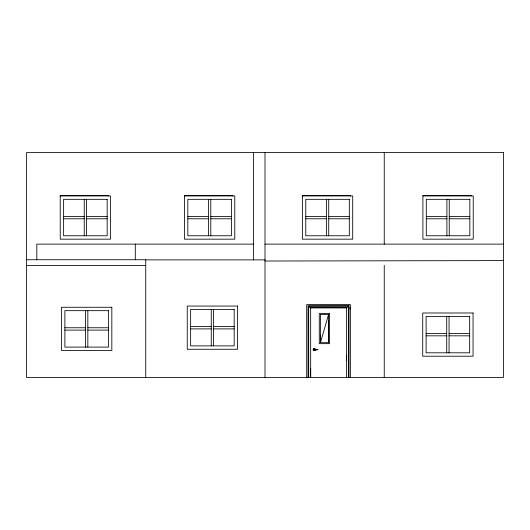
<?xml version="1.0" encoding="UTF-8"?>
<svg xmlns="http://www.w3.org/2000/svg" width="530" height="530" viewBox="0 0 530 530"><rect width="100%" height="100%" fill="white"/><g stroke="black" fill="none" stroke-linecap="round" stroke-linejoin="round"><path stroke-width="0.79" d="M310.666 368.317L310.666 377.413L310.659 307.93L309.427 306.903M314.071 350.641L313.926 348.707C317.954 349.899 311.097 351.675 313.926 348.707L313.926 350.628L314.071 348.694M314.688 349.018L314.482 350.555L314.476 348.707L314.476 350.628L314.688 348.952L314.476 350.628L314.204 348.674L313.899 349.502M320.484 335.225L320.484 342.671L328.534 314.542L320.425 314.542M320.484 314.542L320.425 342.671L328.534 342.671L328.534 320.57M346.401 360.605L346.401 355.709M350.065 309.156L350.085 307.513M313.859 349.754L313.886 349.283L313.926 350.628L313.674 348.806L313.674 350.529L313.283 349.171L313.283 350.164M314.297 349.985L314.734 348.806L314.734 350.529L314.476 348.707L314.297 349.985L313.952 349.899L314.204 348.674L314.204 350.661L313.952 349.899M313.879 349.548L313.674 348.806M314.204 348.674L314.204 350.661L314.297 349.35M314.476 348.707L314.423 350.635L314.456 349.436M314.555 349.667L314.734 348.806L314.952 350.37M314.542 349.581L314.734 348.806M314.376 349.667L314.051 349.754M314.356 349.754L313.899 349.833L313.926 350.628M314.456 349.899L314.688 350.317M308.076 377.413L308.056 305.757L349.124 305.651M310.659 307.93L346.401 307.93L347.627 306.903M348.985 305.77L348.972 377.413M60.228 195.948L110.565 195.948L110.565 239.162L60.228 239.162L60.228 195.471L108.517 195.471L108.517 195.948M184.453 195.948L234.783 195.948L234.783 239.162L184.453 239.162L184.453 195.471L232.736 195.471L232.736 195.948M302.372 195.948L352.708 195.948L352.708 239.162L302.372 239.162L302.372 195.471L350.661 195.471L350.661 195.948M422.9 195.948L473.237 195.948L473.237 239.162L422.9 239.162L422.9 195.471L471.19 195.471L471.19 195.948M63.62 216.425L84.237 216.425M86.569 216.425L107.173 216.425M187.839 216.425L208.462 216.425M210.794 216.425L231.391 216.425M305.764 216.425L326.381 216.425M328.713 216.425L349.316 216.425M426.292 216.425L446.909 216.425M449.241 216.425L469.845 216.425M63.62 218.777L84.237 218.777M86.569 218.777L107.173 218.777M187.839 218.777L208.462 218.777M210.794 218.777L231.391 218.777M305.764 218.777L326.381 218.777M328.713 218.777L349.316 218.777M426.292 218.777L446.909 218.777M449.241 218.777L469.845 218.777M253.4 244.125L36.815 244.125L36.815 259.733M265 244.125L503.5 244.125M26.5 259.733L145.75 259.733L145.75 377.413M145.75 259.872L265 259.872M503.5 260.594L265 261.018M26.5 265.397L145.75 265.397M309.964 307.513L346.812 307.513M190.634 326.533L211.258 326.533M213.59 326.533L234.187 326.533M64.885 327.759L85.502 327.759M87.834 327.759L108.438 327.759M190.634 328.885L211.258 328.885M213.59 328.885L234.187 328.885M64.885 330.11L85.502 330.11M87.834 330.11L108.438 330.11M426.107 333.476L446.73 333.476M449.062 333.476L469.666 333.476M426.107 335.828L446.73 335.828M449.062 335.828L469.666 335.828M315.615 349.502L317.026 349.502M315.615 349.833L317.026 349.833M314.952 348.965L315.125 350.164L315.231 349.409M313.674 350.529L313.455 348.965L313.455 350.37M449.241 199.333L449.241 235.77M449.062 316.383L449.062 352.814M446.909 199.333L446.909 235.77M446.73 316.383L446.73 352.814M384.25 152.587L384.25 244.125M384.25 265.397L384.25 377.413M350.363 377.413L350.363 304.618L306.685 304.618L306.685 377.413M348.382 377.413L348.376 306.274L308.672 306.274L308.672 377.413M346.401 307.93L346.401 377.413M328.713 199.333L328.713 235.77M328.534 314.542L328.534 342.671M326.381 199.333L326.381 235.77M315.005 349.031L315.005 350.303M314.886 348.919L314.886 350.416M314.025 349.383L314.025 349.952M265 152.587L265 377.413M253.4 152.587L253.4 259.872M213.59 309.44L213.59 345.878M211.258 309.44L211.258 345.878M210.794 199.333L210.794 235.77M208.462 199.333L208.462 235.77M135.296 244.125L135.296 259.733M87.834 310.666L87.834 347.097M86.569 199.333L86.569 235.77M85.502 310.666L85.502 347.097M84.237 199.333L84.237 235.77M317.569 349.628L317.907 349.714L317.569 349.628M503.5 152.587L26.5 152.587L26.5 377.413L503.5 377.413L503.5 152.587M107.173 199.333L63.62 199.333L63.62 235.77L107.173 235.77L107.173 199.333M231.391 199.333L187.839 199.333L187.839 235.77L231.391 235.77L231.391 199.333M349.316 199.333L305.764 199.333L305.764 235.77L349.316 235.77L349.316 199.333M469.845 199.333L426.292 199.333L426.292 235.77L469.845 235.77L469.845 199.333M237.579 306.055L187.249 306.055L187.249 349.27L237.579 349.27L237.579 306.055M111.83 307.274L61.493 307.274L61.493 350.489L111.83 350.489L111.83 307.274M234.187 309.44L190.634 309.44L190.634 345.878L234.187 345.878L234.187 309.44M108.438 310.666L64.885 310.666L64.885 347.097L108.438 347.097L108.438 310.666M473.051 312.991L422.721 312.991L422.721 356.206L473.051 356.206L473.051 312.991M329.594 313.555L319.285 313.555L319.285 343.665L329.594 343.665L329.594 313.555M469.666 316.383L426.107 316.383L426.107 352.814L469.666 352.814L469.666 316.383"/></g></svg>
